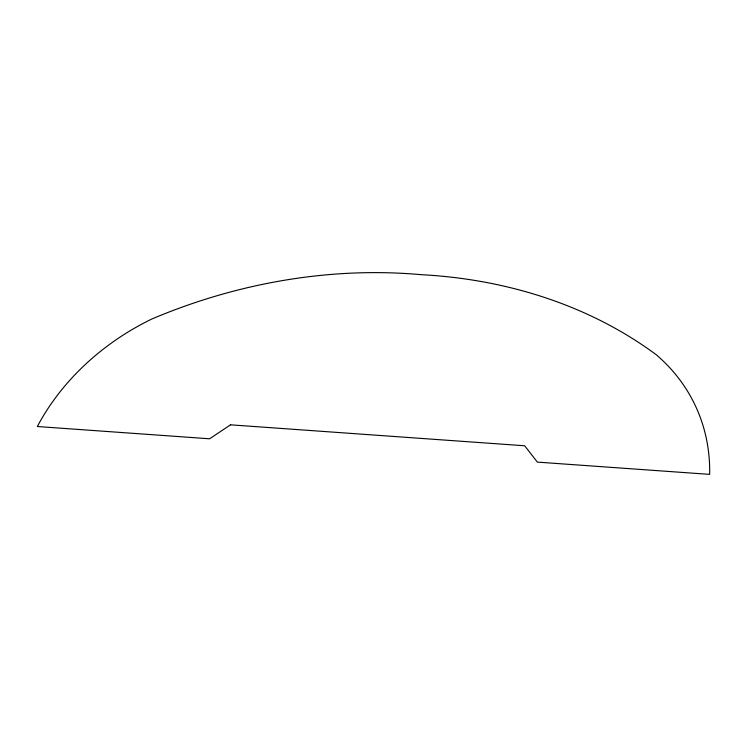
<?xml version="1.0" encoding="UTF-8"?>
<svg xmlns="http://www.w3.org/2000/svg" width="747" height="747" viewBox="0 0 747 747"><rect width="100%" height="100%" fill="white"/><g stroke="black" fill="none" stroke-linecap="round" stroke-linejoin="round"><path stroke-width="1.12" d="M230.524 424.828L209.627 438.788L37.35 426.518A224.287 182.371 -25.4 0 1 152.089 318.894A490.303 398.665 -25.4 0 1 421.009 274.663A490.303 398.665 -25.4 0 1 656.314 354.788A224.287 182.371 -25.4 0 1 709.65 474.373L537.373 462.113L524.665 445.772L230.524 424.828"/></g></svg>
